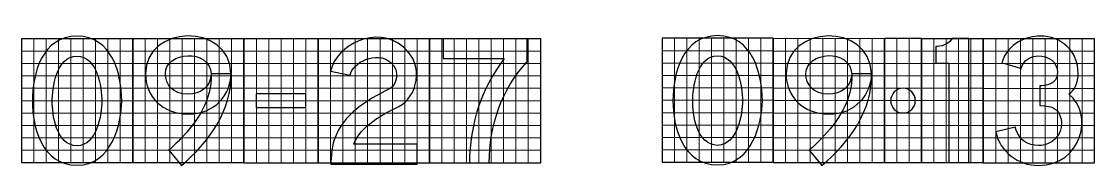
# Model space of a CAD drawing. Header units: millimetres. Extents: x -151 to 54, y -46 to 128.
# Drawn here: x -62.3 to 53.4, y -46.1 to -30.6 of the extents above; entities that cross this region are included whole.
import ezdxf

# ---------------------------------------------------------------- set-up
doc = ezdxf.new("R2010")
doc.units = ezdxf.units.MM
doc.header["$MEASUREMENT"] = 0
doc.layers.add('ESQUEMA', color=7, linetype='Continuous')

msp = doc.modelspace()

# ---------------------------------------------------------------- linework, layer by layer
at = {"layer": 'ESQUEMA', "color": 250}
for points, knots in [([(-46.4385, -44.4004), (-46.4385, -44.4004), (-45.8885, -43.9442), (-45.1731, -43.2091), (-45.1731, -43.2091), (-43.3644, -41.3496), (-41.7293, -38.956), (-41.8682, -36.2234), (-41.8682, -36.2234), (-42.0101, -33.4279), (-46.8022, -33.7881), (-46.8015, -36.175), (-46.8015, -36.175), (-46.8008, -37.384), (-46.0413, -38.3866), (-44.3493, -38.3951), (-44.3493, -38.3951), (-43.0455, -38.4014), (-41.8795, -37.5893), (-41.8679, -36.1976), (-41.8679, -36.1976), (-41.8679, -36.1976), (-39.7276, -36.2163), (-39.7276, -36.2163), (-39.7276, -36.2163), (-39.7463, -38.3901), (-41.435, -40.5498), (-44.3599, -40.5357), (-44.3599, -40.5357), (-47.1398, -40.522), (-48.9414, -38.6501), (-48.9421, -36.1757), (-48.9421, -36.1757), (-48.9436, -30.9934), (-39.9527, -30.5856), (-39.7283, -36.1637), (-39.7283, -36.1637), (-39.5703, -40.0722), (-42.1917, -43.6723), (-45.0736, -46.05), (-45.0736, -46.05), (-45.0736, -46.05), (-46.4385, -44.4004), (-46.4385, -44.4004)], [0, 0, 0, 0, 0.08333333, 0.08333333, 0.08333333, 0.08333333, 0.16666667, 0.16666667, 0.16666667, 0.16666667, 0.25, 0.25, 0.25, 0.25, 0.33333333, 0.33333333, 0.33333333, 0.33333333, 0.41666667, 0.41666667, 0.41666667, 0.41666667, 0.5, 0.5, 0.5, 0.5, 0.58333333, 0.58333333, 0.58333333, 0.58333333, 0.66666667, 0.66666667, 0.66666667, 0.66666667, 0.75, 0.75, 0.75, 0.75, 0.83333333, 0.83333333, 0.83333333, 0.83333333, 1, 1, 1, 1]), ([(-26.4976, -43.7754), (-26.4976, -43.7754), (-19.6664, -43.7754), (-19.6664, -43.7754), (-19.6664, -43.7754), (-19.6664, -43.7754), (-19.6664, -45.9157), (-19.6664, -45.9157), (-19.6664, -45.9157), (-19.6664, -45.9157), (-28.9734, -45.9157), (-28.9734, -45.9157), (-28.9734, -45.9157), (-28.9734, -45.9157), (-28.9056, -44.1353), (-28.6072, -43.2992), (-28.6072, -43.2992), (-27.5951, -40.4653), (-25.1387, -39.0708), (-22.5814, -37.7934), (-22.5814, -37.7934), (-21.9072, -37.4565), (-21.4162, -35.8916), (-22.5115, -34.9712), (-22.5115, -34.9712), (-24.068, -33.6641), (-26.5967, -34.9712), (-26.8945, -36.3657), (-26.8945, -36.3657), (-26.8945, -36.3657), (-28.9878, -35.9191), (-28.9878, -35.9191), (-28.9878, -35.9191), (-28.3853, -33.0972), (-24.0444, -30.8888), (-21.135, -33.3322), (-21.135, -33.3322), (-18.7689, -35.3201), (-19.6816, -38.7374), (-21.6247, -39.7083), (-21.6247, -39.7083), (-23.4926, -40.641), (-25.6555, -41.7325), (-26.4976, -43.7754)], [0, 0, 0, 0, 0.08333333, 0.08333333, 0.08333333, 0.08333333, 0.16666667, 0.16666667, 0.16666667, 0.16666667, 0.25, 0.25, 0.25, 0.25, 0.33333333, 0.33333333, 0.33333333, 0.33333333, 0.41666667, 0.41666667, 0.41666667, 0.41666667, 0.5, 0.5, 0.5, 0.5, 0.58333333, 0.58333333, 0.58333333, 0.58333333, 0.66666667, 0.66666667, 0.66666667, 0.66666667, 0.75, 0.75, 0.75, 0.75, 0.83333333, 0.83333333, 0.83333333, 0.83333333, 1, 1, 1, 1]), ([(22.6281, -44.3987), (22.6281, -44.3987), (23.1781, -43.9425), (23.8935, -43.2073), (23.8935, -43.2073), (25.7022, -41.3478), (27.3373, -38.9539), (27.1983, -36.2213), (27.1983, -36.2213), (27.0565, -33.4259), (22.2644, -33.786), (22.2651, -36.1733), (22.2651, -36.1733), (22.2658, -37.3823), (23.0253, -38.3849), (24.7172, -38.3933), (24.7172, -38.3933), (26.0211, -38.3993), (27.187, -37.5876), (27.1987, -36.1959), (27.1987, -36.1959), (27.1987, -36.1959), (29.339, -36.2146), (29.339, -36.2146), (29.339, -36.2146), (29.3203, -38.3884), (27.6315, -40.5477), (24.7067, -40.534), (24.7067, -40.534), (21.9268, -40.5202), (20.1251, -38.648), (20.1244, -36.174), (20.1244, -36.174), (20.123, -30.9917), (29.1139, -30.5839), (29.3383, -36.1617), (29.3383, -36.1617), (29.4963, -40.0701), (26.8748, -43.6702), (23.993, -46.0479), (23.993, -46.0479), (23.993, -46.0479), (22.6281, -44.3987), (22.6281, -44.3987)], [0, 0, 0, 0, 0.08333333, 0.08333333, 0.08333333, 0.08333333, 0.16666667, 0.16666667, 0.16666667, 0.16666667, 0.25, 0.25, 0.25, 0.25, 0.33333333, 0.33333333, 0.33333333, 0.33333333, 0.41666667, 0.41666667, 0.41666667, 0.41666667, 0.5, 0.5, 0.5, 0.5, 0.58333333, 0.58333333, 0.58333333, 0.58333333, 0.66666667, 0.66666667, 0.66666667, 0.66666667, 0.75, 0.75, 0.75, 0.75, 0.83333333, 0.83333333, 0.83333333, 0.83333333, 1, 1, 1, 1]), ([(-61.1431, -39.1446), (-61.1431, -36.2), (-60.0848, -32.142), (-56.3246, -32.142), (-56.3246, -32.142), (-52.5904, -32.142), (-51.5049, -36.2004), (-51.5049, -39.1446), (-51.5049, -39.1446), (-51.5049, -41.4716), (-52.5904, -46.0411), (-56.3246, -46.0411), (-56.3246, -46.0411), (-60.1141, -46.0411), (-61.1431, -41.9185), (-61.1431, -39.1446)], [0, 0, 0, 0, 0.2, 0.2, 0.2, 0.2, 0.4, 0.4, 0.4, 0.4, 0.6, 0.6, 0.6, 0.6, 1, 1, 1, 1]), ([(7.9234, -39.1057), (7.9234, -36.1611), (8.9818, -32.103), (12.742, -32.103), (12.742, -32.103), (16.4762, -32.103), (17.5617, -36.1614), (17.5617, -39.1057), (17.5617, -39.1057), (17.5617, -41.4326), (16.4762, -46.0021), (12.742, -46.0021), (12.742, -46.0021), (8.9525, -46.0021), (7.9234, -41.8796), (7.9234, -39.1057)], [0, 0, 0, 0, 0.2, 0.2, 0.2, 0.2, 0.4, 0.4, 0.4, 0.4, 0.6, 0.6, 0.6, 0.6, 1, 1, 1, 1]), ([(50.6057, -38.3928), (53.3295, -40.4407), (52.0514, -46.0576), (47.3238, -46.0576), (47.3238, -46.0576), (45.2019, -46.0576), (43.136, -44.5693), (42.749, -42.4491), (42.749, -42.4491), (42.749, -42.4491), (44.8378, -41.9358), (44.8378, -41.9358), (44.8378, -41.9358), (44.8378, -41.9358), (44.8713, -42.1295), (44.9267, -42.2727), (44.9267, -42.2727), (45.3257, -43.3084), (46.1791, -43.9166), (47.3238, -43.9166), (47.3238, -43.9166), (49.2694, -43.9166), (50.314, -42.055), (49.5717, -40.5031), (49.5717, -40.5031), (49.407, -40.1592), (49.0059, -39.6117), (47.4688, -39.6117), (47.4688, -39.6117), (47.4688, -39.6117), (47.4678, -37.4894), (47.4678, -37.4894), (47.4678, -37.4894), (47.9673, -37.4894), (49.3847, -37.4096), (49.3847, -36.0737), (49.3847, -36.0737), (49.3847, -34.9346), (48.4449, -34.2738), (47.2832, -34.2738), (47.2832, -34.2738), (46.6871, -34.2738), (45.6559, -34.6611), (45.4559, -35.6316), (45.4559, -35.6316), (45.4559, -35.6133), (43.3868, -35.0182), (43.3868, -35.0182), (43.3868, -35.0182), (43.958, -32.892), (46.2351, -32.1342), (47.4836, -32.1416), (47.4836, -32.1416), (49.8465, -32.1564), (51.6143, -33.7552), (51.6143, -36.1682), (51.6143, -36.1682), (51.6143, -37.107), (51.2524, -37.9533), (50.6057, -38.3928)], [0, 0, 0, 0, 0.0625, 0.0625, 0.0625, 0.0625, 0.125, 0.125, 0.125, 0.125, 0.1875, 0.1875, 0.1875, 0.1875, 0.25, 0.25, 0.25, 0.25, 0.3125, 0.3125, 0.3125, 0.3125, 0.375, 0.375, 0.375, 0.375, 0.4375, 0.4375, 0.4375, 0.4375, 0.5, 0.5, 0.5, 0.5, 0.5625, 0.5625, 0.5625, 0.5625, 0.625, 0.625, 0.625, 0.625, 0.6875, 0.6875, 0.6875, 0.6875, 0.75, 0.75, 0.75, 0.75, 0.8125, 0.8125, 0.8125, 0.8125, 0.875, 0.875, 0.875, 0.875, 1, 1, 1, 1]), ([(-7.7993, -34.9374), (-7.7993, -34.9374), (-7.8244, -34.9628), (-7.8244, -34.9628), (-7.8244, -34.9628), (-10.6071, -37.8983), (-11.8383, -41.7757), (-11.8968, -45.7592), (-11.8968, -45.7592), (-11.8968, -45.7592), (-14.0213, -45.7592), (-14.0213, -45.7592), (-14.0213, -45.7592), (-13.9613, -41.6515), (-12.794, -37.8066), (-10.2582, -34.5501), (-10.2582, -34.5501), (-10.2582, -34.5501), (-16.8682, -34.5536), (-16.8682, -34.5536), (-16.8682, -34.5536), (-16.8682, -34.5536), (-16.8693, -32.4341), (-16.8693, -32.4341), (-16.8693, -32.4341), (-16.8693, -32.4341), (-7.7993, -32.4341), (-7.7993, -32.4341), (-7.7993, -32.4341), (-7.7993, -32.4341), (-7.7993, -34.9374), (-7.7993, -34.9374)], [0, 0, 0, 0, 0.11111111, 0.11111111, 0.11111111, 0.11111111, 0.22222222, 0.22222222, 0.22222222, 0.22222222, 0.33333333, 0.33333333, 0.33333333, 0.33333333, 0.44444444, 0.44444444, 0.44444444, 0.44444444, 0.55555556, 0.55555556, 0.55555556, 0.55555556, 0.66666667, 0.66666667, 0.66666667, 0.66666667, 0.77777778, 0.77777778, 0.77777778, 0.77777778, 1, 1, 1, 1]), ([(39.8405, -45.7516), (39.8405, -45.7516), (37.6695, -45.7516), (37.6695, -45.7516), (37.6695, -45.7516), (37.6695, -45.7516), (37.6695, -35.0691), (37.6695, -35.0691), (37.6695, -35.0691), (37.6695, -35.0691), (36.2552, -35.0691), (36.2552, -35.0691), (36.2552, -35.0691), (36.2552, -35.0691), (36.2552, -33.2657), (36.2552, -33.2657), (36.2552, -33.2657), (36.2552, -33.2657), (37.443, -33.3684), (38.0173, -32.4261), (38.0173, -32.4261), (38.0173, -32.4261), (39.8405, -32.4261), (39.8405, -32.4261), (39.8405, -32.4261), (39.8405, -32.4261), (39.8405, -45.7516), (39.8405, -45.7516)], [0, 0, 0, 0, 0.125, 0.125, 0.125, 0.125, 0.25, 0.25, 0.25, 0.25, 0.375, 0.375, 0.375, 0.375, 0.5, 0.5, 0.5, 0.5, 0.625, 0.625, 0.625, 0.625, 0.75, 0.75, 0.75, 0.75, 1, 1, 1, 1]), ([(-56.3231, -43.9339), (-54.1772, -43.9339), (-53.6456, -40.4781), (-53.6456, -39.1602), (-53.6456, -39.1602), (-53.6456, -37.6012), (-54.1772, -34.3123), (-56.3231, -34.3123), (-56.3231, -34.3123), (-58.6151, -34.3123), (-59.0035, -37.7854), (-59.0035, -39.1602), (-59.0035, -39.1602), (-59.0035, -40.4785), (-58.6444, -43.9339), (-56.3231, -43.9339)], [0, 0, 0, 0, 0.2, 0.2, 0.2, 0.2, 0.4, 0.4, 0.4, 0.4, 0.6, 0.6, 0.6, 0.6, 1, 1, 1, 1]), ([(12.7434, -43.895), (14.8894, -43.895), (15.421, -40.4392), (15.421, -39.1212), (15.421, -39.1212), (15.421, -37.5623), (14.8894, -34.2733), (12.7434, -34.2733), (12.7434, -34.2733), (10.4514, -34.2733), (10.063, -37.7464), (10.063, -39.1212), (10.063, -39.1212), (10.063, -40.4395), (10.4222, -43.895), (12.7434, -43.895)], [0, 0, 0, 0, 0.2, 0.2, 0.2, 0.2, 0.4, 0.4, 0.4, 0.4, 0.6, 0.6, 0.6, 0.6, 1, 1, 1, 1]), ([(31.4034, -39.0888), (31.4034, -38.3557), (31.9982, -37.7616), (32.7309, -37.7616), (32.7309, -37.7616), (33.4637, -37.7616), (34.0581, -38.3557), (34.0581, -39.0888), (34.0581, -39.0888), (34.0581, -39.8218), (33.4637, -40.4159), (32.7309, -40.4159), (32.7309, -40.4159), (31.9982, -40.4159), (31.4034, -39.8218), (31.4034, -39.0888)], [0, 0, 0, 0, 0.2, 0.2, 0.2, 0.2, 0.4, 0.4, 0.4, 0.4, 0.6, 0.6, 0.6, 0.6, 1, 1, 1, 1]), ([(-37.0077, -38.365), (-37.0077, -38.365), (-31.6507, -38.365), (-31.6507, -38.365), (-31.6507, -38.365), (-31.6507, -38.365), (-31.6507, -39.8305), (-31.6507, -39.8305), (-31.6507, -39.8305), (-31.6507, -39.8305), (-37.0077, -39.8305), (-37.0077, -39.8305), (-37.0077, -39.8305), (-37.0077, -39.8305), (-37.0077, -38.365), (-37.0077, -38.365)], [0, 0, 0, 0, 0.2, 0.2, 0.2, 0.2, 0.4, 0.4, 0.4, 0.4, 0.6, 0.6, 0.6, 0.6, 1, 1, 1, 1])]:
    msp.add_open_spline(points, degree=3, knots=knots, dxfattribs=at)
at = {"layer": 'ESQUEMA', "color": 154, "lineweight": 30}
for points in [[(6.7462, -32.3898), (6.7462, -32.3898), (18.7385, -32.3905), (18.7385, -32.3905), (18.7385, -32.3905), (18.7385, -32.3905), (18.7385, -45.7149), (18.7385, -45.7149), (18.7385, -45.7149), (18.7385, -45.7149), (6.7462, -45.7152), (6.7462, -45.7152), (6.7462, -45.7152), (6.7462, -45.7152), (6.7462, -32.3898), (6.7462, -32.3898)], [(-62.3204, -32.4287), (-62.3204, -32.4287), (-50.328, -32.4294), (-50.328, -32.4294), (-50.328, -32.4294), (-50.328, -32.4294), (-50.328, -45.7538), (-50.328, -45.7538), (-50.328, -45.7538), (-50.328, -45.7538), (-62.3204, -45.7542), (-62.3204, -45.7542), (-62.3204, -45.7542), (-62.3204, -45.7542), (-62.3204, -32.4287), (-62.3204, -32.4287)], [(-50.328, -32.4283), (-50.328, -32.4283), (-38.335, -32.4294), (-38.335, -32.4294), (-38.335, -32.4294), (-38.335, -32.4294), (-38.335, -45.7535), (-38.335, -45.7535), (-38.335, -45.7535), (-38.335, -45.7535), (-50.328, -45.7542), (-50.328, -45.7542), (-50.328, -45.7542), (-50.328, -45.7542), (-50.328, -32.4283), (-50.328, -32.4283)], [(-38.3349, -32.4346), (-38.3349, -32.4346), (-30.3233, -32.436), (-30.3233, -32.436), (-30.3233, -32.436), (-30.3233, -32.436), (-30.3233, -45.76), (-30.3233, -45.76), (-30.3233, -45.76), (-30.3233, -45.76), (-38.3349, -45.7607), (-38.3349, -45.7607), (-38.3349, -45.7607), (-38.3349, -45.7607), (-38.3349, -32.4346), (-38.3349, -32.4346)], [(-30.3234, -32.4349), (-30.3234, -32.4349), (-18.3307, -32.4363), (-18.3307, -32.4363), (-18.3307, -32.4363), (-18.3307, -32.4363), (-18.3307, -45.7604), (-18.3307, -45.7604), (-18.3307, -45.7604), (-18.3307, -45.7604), (-30.3234, -45.7607), (-30.3234, -45.7607), (-30.3234, -45.7607), (-30.3234, -45.7607), (-30.3234, -32.4349), (-30.3234, -32.4349)], [(-18.3306, -32.4335), (-18.3306, -32.4335), (-6.338, -32.4349), (-6.338, -32.4349), (-6.338, -32.4349), (-6.338, -32.4349), (-6.338, -45.759), (-6.338, -45.759), (-6.338, -45.759), (-6.338, -45.759), (-18.3306, -45.7597), (-18.3306, -45.7597), (-18.3306, -45.7597), (-18.3306, -45.7597), (-18.3306, -32.4335), (-18.3306, -32.4335)], [(18.7386, -32.4263), (18.7386, -32.4263), (30.7316, -32.4277), (30.7316, -32.4277), (30.7316, -32.4277), (30.7316, -32.4277), (30.7316, -45.7517), (30.7316, -45.7517), (30.7316, -45.7517), (30.7316, -45.7517), (18.7386, -45.7524), (18.7386, -45.7524), (18.7386, -45.7524), (18.7386, -45.7524), (18.7386, -32.4263), (18.7386, -32.4263)], [(30.7317, -32.4256), (30.7317, -32.4256), (34.7297, -32.4263), (34.7297, -32.4263), (34.7297, -32.4263), (34.7297, -32.4263), (34.7297, -45.7514), (34.7297, -45.7514), (34.7297, -45.7514), (34.7297, -45.7514), (30.7317, -45.7514), (30.7317, -45.7514), (30.7317, -45.7514), (30.7317, -45.7514), (30.7317, -32.4256), (30.7317, -32.4256)], [(34.7087, -32.427), (34.7087, -32.427), (41.3874, -32.428), (41.3874, -32.428), (41.3874, -32.428), (41.3874, -32.428), (41.3874, -45.751), (41.3874, -45.751), (41.3874, -45.751), (41.3874, -45.751), (34.7087, -45.7517), (34.7087, -45.7517), (34.7087, -45.7517), (34.7087, -45.7517), (34.7087, -32.427), (34.7087, -32.427)], [(41.3873, -32.4363), (41.3873, -32.4363), (53.3804, -32.4377), (53.3804, -32.4377), (53.3804, -32.4377), (53.3804, -32.4377), (53.3804, -45.7618), (53.3804, -45.7618), (53.3804, -45.7618), (53.3804, -45.7618), (41.3873, -45.7625), (41.3873, -45.7625), (41.3873, -45.7625), (41.3873, -45.7625), (41.3873, -32.4363), (41.3873, -32.4363)]]:
    msp.add_open_spline(points, degree=3, knots=[0, 0, 0, 0, 0.2, 0.2, 0.2, 0.2, 0.4, 0.4, 0.4, 0.4, 0.6, 0.6, 0.6, 0.6, 1, 1, 1, 1], dxfattribs=at)
at = {"layer": 'ESQUEMA', "color": 154, "lineweight": 15}
for points in [[(8.0784, -32.3898), (8.0784, -32.3898), (8.0784, -45.7152), (8.0784, -45.7152)], [(9.411, -32.3898), (9.411, -32.3898), (9.411, -45.7152), (9.411, -45.7152)], [(10.7435, -32.3898), (10.7435, -32.3898), (10.7435, -45.7152), (10.7435, -45.7152)], [(12.0761, -32.3901), (12.0761, -32.3901), (12.0761, -45.7152), (12.0761, -45.7152)], [(13.4087, -32.3901), (13.4087, -32.3901), (13.4087, -45.7152), (13.4087, -45.7152)], [(14.7413, -32.3905), (14.7413, -32.3905), (14.7413, -45.7152), (14.7413, -45.7152)], [(16.0738, -32.3905), (16.0738, -32.3905), (16.0738, -45.7152), (16.0738, -45.7152)], [(17.406, -32.3905), (17.406, -32.3905), (17.406, -45.7152), (17.406, -45.7152)], [(-60.9882, -32.4287), (-60.9882, -32.4287), (-60.9882, -45.7542), (-60.9882, -45.7542)], [(-59.6556, -32.4287), (-59.6556, -32.4287), (-59.6556, -45.7542), (-59.6556, -45.7542)], [(-58.323, -32.4287), (-58.323, -32.4287), (-58.323, -45.7542), (-58.323, -45.7542)], [(-56.9905, -32.4291), (-56.9905, -32.4291), (-56.9905, -45.7542), (-56.9905, -45.7542)], [(-55.6579, -32.4291), (-55.6579, -32.4291), (-55.6579, -45.7542), (-55.6579, -45.7542)], [(-54.3253, -32.4294), (-54.3253, -32.4294), (-54.3253, -45.7541), (-54.3253, -45.7541)], [(-52.9928, -32.4294), (-52.9928, -32.4294), (-52.9928, -45.7541), (-52.9928, -45.7541)], [(-51.6606, -32.4294), (-51.6606, -32.4294), (-51.6606, -45.7541), (-51.6606, -45.7541)], [(-48.9951, -32.4287), (-48.9951, -32.4287), (-48.9951, -45.7542), (-48.9951, -45.7542)], [(-47.6629, -32.4287), (-47.6629, -32.4287), (-47.6629, -45.7542), (-47.6629, -45.7542)], [(-46.3303, -32.4287), (-46.3303, -32.4287), (-46.3303, -45.7542), (-46.3303, -45.7542)], [(-44.9974, -32.4287), (-44.9974, -32.4287), (-44.9974, -45.7542), (-44.9974, -45.7542)], [(-43.6655, -32.4291), (-43.6655, -32.4291), (-43.6655, -45.7542), (-43.6655, -45.7542)], [(-42.3326, -32.4291), (-42.3326, -32.4291), (-42.3326, -45.7538), (-42.3326, -45.7538)], [(-41.0001, -32.4294), (-41.0001, -32.4294), (-41.0001, -45.7541), (-41.0001, -45.7541)], [(-39.6678, -32.4294), (-39.6678, -32.4294), (-39.6678, -45.7538), (-39.6678, -45.7538)], [(-36.9858, -32.4349), (-36.9858, -32.4349), (-36.9858, -45.7607), (-36.9858, -45.7607)], [(-35.6533, -32.4349), (-35.6533, -32.4349), (-35.6533, -45.7604), (-35.6533, -45.7604)], [(-34.3211, -32.4349), (-34.3211, -32.4349), (-34.3211, -45.7604), (-34.3211, -45.7604)], [(-32.9878, -32.4352), (-32.9878, -32.4352), (-32.9878, -45.76), (-32.9878, -45.76)], [(-31.6559, -32.4352), (-31.6559, -32.4352), (-31.6559, -45.76), (-31.6559, -45.76)], [(-28.9908, -32.4349), (-28.9908, -32.4349), (-28.9908, -45.7604), (-28.9908, -45.7604)], [(-27.6582, -32.4349), (-27.6582, -32.4349), (-27.6582, -45.7604), (-27.6582, -45.7604)], [(-26.3257, -32.4352), (-26.3257, -32.4352), (-26.3257, -45.7603), (-26.3257, -45.7603)], [(-24.9931, -32.4356), (-24.9931, -32.4356), (-24.9931, -45.7603), (-24.9931, -45.7603)], [(-23.6605, -32.4356), (-23.6605, -32.4356), (-23.6605, -45.7603), (-23.6605, -45.7603)], [(-22.3283, -32.4356), (-22.3283, -32.4356), (-22.3283, -45.7603), (-22.3283, -45.7603)], [(-20.9954, -32.4356), (-20.9954, -32.4356), (-20.9954, -45.7603), (-20.9954, -45.7603)], [(-19.6632, -32.4359), (-19.6632, -32.4359), (-19.6632, -45.7607), (-19.6632, -45.7607)], [(-18.3306, -32.4359), (-18.3306, -32.4359), (-18.3306, -45.7607), (-18.3306, -45.7607)], [(-16.9977, -32.4338), (-16.9977, -32.4338), (-16.9977, -45.7593), (-16.9977, -45.7593)], [(-15.6655, -32.4338), (-15.6655, -32.4338), (-15.6655, -45.7593), (-15.6655, -45.7593)], [(-14.333, -32.4342), (-14.333, -32.4342), (-14.333, -45.7593), (-14.333, -45.7593)], [(-13.0001, -32.4342), (-13.0001, -32.4342), (-13.0001, -45.759), (-13.0001, -45.759)], [(-11.6682, -32.4342), (-11.6682, -32.4342), (-11.6682, -45.759), (-11.6682, -45.759)], [(-10.3353, -32.4342), (-10.3353, -32.4342), (-10.3353, -45.759), (-10.3353, -45.759)], [(-9.0031, -32.4346), (-9.0031, -32.4346), (-9.0031, -45.7593), (-9.0031, -45.7593)], [(-7.6701, -32.4346), (-7.6701, -32.4346), (-7.6701, -45.7593), (-7.6701, -45.7593)], [(20.0715, -32.4266), (20.0715, -32.4266), (20.0715, -45.7524), (20.0715, -45.7524)], [(21.4037, -32.427), (21.4037, -32.427), (21.4037, -45.7524), (21.4037, -45.7524)], [(22.7363, -32.427), (22.7363, -32.427), (22.7363, -45.7524), (22.7363, -45.7524)], [(24.0692, -32.427), (24.0692, -32.427), (24.0692, -45.7521), (24.0692, -45.7521)], [(25.401, -32.427), (25.401, -32.427), (25.401, -45.7521), (25.401, -45.7521)], [(26.734, -32.427), (26.734, -32.427), (26.734, -45.7517), (26.734, -45.7517)], [(28.0665, -32.4273), (28.0665, -32.4273), (28.0665, -45.7521), (28.0665, -45.7521)], [(29.3988, -32.4276), (29.3988, -32.4276), (29.3988, -45.7521), (29.3988, -45.7521)], [(32.0649, -32.4259), (32.0649, -32.4259), (32.0649, -45.7514), (32.0649, -45.7514)], [(33.3968, -32.4259), (33.3968, -32.4259), (33.3968, -45.7514), (33.3968, -45.7514)], [(34.7297, -32.4259), (34.7297, -32.4259), (34.7297, -45.7514), (34.7297, -45.7514)], [(36.0578, -32.427), (36.0578, -32.427), (36.0578, -45.7517), (36.0578, -45.7517)], [(37.3903, -32.4273), (37.3903, -32.4273), (37.3903, -45.7517), (37.3903, -45.7517)], [(38.7222, -32.4273), (38.7222, -32.4273), (38.7222, -45.7517), (38.7222, -45.7517)], [(40.0548, -32.4273), (40.0548, -32.4273), (40.0548, -45.7517), (40.0548, -45.7517)], [(42.7199, -32.4366), (42.7199, -32.4366), (42.7199, -45.7624), (42.7199, -45.7624)], [(44.0528, -32.437), (44.0528, -32.437), (44.0528, -45.7624), (44.0528, -45.7624)], [(45.385, -32.437), (45.385, -32.437), (45.385, -45.7624), (45.385, -45.7624)], [(46.7176, -32.437), (46.7176, -32.437), (46.7176, -45.7621), (46.7176, -45.7621)], [(48.0501, -32.437), (48.0501, -32.437), (48.0501, -45.7621), (48.0501, -45.7621)], [(49.3827, -32.437), (49.3827, -32.437), (49.3827, -45.7617), (49.3827, -45.7617)], [(50.7153, -32.4373), (50.7153, -32.4373), (50.7153, -45.7621), (50.7153, -45.7621)], [(52.0478, -32.4377), (52.0478, -32.4377), (52.0478, -45.7621), (52.0478, -45.7621)], [(-62.3204, -33.7613), (-62.3204, -33.7613), (-50.328, -33.7613), (-50.328, -33.7613)], [(-50.328, -33.7606), (-50.328, -33.7606), (-38.335, -33.7606), (-38.335, -33.7606)], [(-38.3191, -33.7671), (-38.3191, -33.7671), (-30.3234, -33.7671), (-30.3234, -33.7671)], [(-30.3234, -33.7675), (-30.3234, -33.7675), (-18.3307, -33.7675), (-18.3307, -33.7675)], [(-18.3306, -33.7661), (-18.3306, -33.7661), (-6.338, -33.7661), (-6.338, -33.7661)], [(6.7462, -33.7223), (6.7462, -33.7223), (18.7385, -33.7223), (18.7385, -33.7223)], [(18.7386, -33.7588), (18.7386, -33.7588), (30.7316, -33.7588), (30.7316, -33.7588)], [(30.7317, -33.7581), (30.7317, -33.7581), (34.7297, -33.7581), (34.7297, -33.7581)], [(34.7249, -33.7592), (34.7249, -33.7592), (41.3874, -33.7592), (41.3874, -33.7592)], [(41.3873, -33.7688), (41.3873, -33.7688), (53.3804, -33.7688), (53.3804, -33.7688)], [(-62.3204, -35.0938), (-62.3204, -35.0938), (-50.328, -35.0938), (-50.328, -35.0938)], [(-50.328, -35.0938), (-50.328, -35.0938), (-38.335, -35.0938), (-38.335, -35.0938)], [(-38.3191, -35.0997), (-38.3191, -35.0997), (-30.3234, -35.0997), (-30.3234, -35.0997)], [(-30.3234, -35.1), (-30.3234, -35.1), (-18.3307, -35.1), (-18.3307, -35.1)], [(-18.3306, -35.0986), (-18.3306, -35.0986), (-6.338, -35.0986), (-6.338, -35.0986)], [(6.7462, -35.0549), (6.7462, -35.0549), (18.7385, -35.0549), (18.7385, -35.0549)], [(18.7386, -35.0918), (18.7386, -35.0918), (30.7316, -35.0918), (30.7316, -35.0918)], [(30.7317, -35.0911), (30.7317, -35.0911), (34.7297, -35.0911), (34.7297, -35.0911)], [(34.7249, -35.0918), (34.7249, -35.0918), (41.3874, -35.0918), (41.3874, -35.0918)], [(41.3873, -35.1017), (41.3873, -35.1017), (53.3804, -35.1017), (53.3804, -35.1017)], [(-62.3204, -36.4264), (-62.3204, -36.4264), (-50.328, -36.4264), (-50.328, -36.4264)], [(-50.328, -36.4264), (-50.328, -36.4264), (-38.335, -36.4264), (-38.335, -36.4264)], [(-38.3191, -36.4326), (-38.3191, -36.4326), (-30.3234, -36.4326), (-30.3234, -36.4326)], [(-30.3234, -36.4326), (-30.3234, -36.4326), (-18.3307, -36.4326), (-18.3307, -36.4326)], [(-18.3306, -36.4316), (-18.3306, -36.4316), (-6.338, -36.4316), (-6.338, -36.4316)], [(6.7462, -36.3875), (6.7462, -36.3875), (18.7385, -36.3875), (18.7385, -36.3875)], [(18.7386, -36.4246), (18.7386, -36.4246), (30.7316, -36.4246), (30.7316, -36.4246)], [(30.7317, -36.4236), (30.7317, -36.4236), (34.7297, -36.4236), (34.7297, -36.4236)], [(34.7249, -36.4243), (34.7249, -36.4243), (41.3874, -36.4243), (41.3874, -36.4243)], [(41.3873, -36.4346), (41.3873, -36.4346), (53.3804, -36.4346), (53.3804, -36.4346)], [(-62.3204, -37.759), (-62.3204, -37.759), (-50.328, -37.759), (-50.328, -37.759)], [(-50.328, -37.759), (-50.328, -37.759), (-38.335, -37.759), (-38.335, -37.759)], [(-38.3191, -37.7651), (-38.3191, -37.7651), (-30.3234, -37.7651), (-30.3234, -37.7651)], [(-30.3234, -37.7651), (-30.3234, -37.7651), (-18.3307, -37.7651), (-18.3307, -37.7651)], [(-18.3306, -37.7641), (-18.3306, -37.7641), (-6.338, -37.7641), (-6.338, -37.7641)], [(6.7462, -37.72), (6.7462, -37.72), (18.7385, -37.72), (18.7385, -37.72)], [(18.7386, -37.7572), (18.7386, -37.7572), (30.7316, -37.7572), (30.7316, -37.7572)], [(30.7317, -37.7562), (30.7317, -37.7562), (34.7297, -37.7562), (34.7297, -37.7562)], [(34.7249, -37.7569), (34.7249, -37.7569), (41.3874, -37.7569), (41.3874, -37.7569)], [(41.3873, -37.7672), (41.3873, -37.7672), (53.3804, -37.7672), (53.3804, -37.7672)], [(-62.3204, -39.0915), (-62.3204, -39.0915), (-50.328, -39.0915), (-50.328, -39.0915)], [(-50.328, -39.0915), (-50.328, -39.0915), (-38.335, -39.0915), (-38.335, -39.0915)], [(-38.3191, -39.0974), (-38.3191, -39.0974), (-30.3234, -39.0974), (-30.3234, -39.0974)], [(-30.3234, -39.0977), (-30.3234, -39.0977), (-18.3307, -39.0977), (-18.3307, -39.0977)], [(-18.3306, -39.0963), (-18.3306, -39.0963), (-6.338, -39.0963), (-6.338, -39.0963)], [(6.7462, -39.0526), (6.7462, -39.0526), (18.7385, -39.0526), (18.7385, -39.0526)], [(18.7386, -39.0898), (18.7386, -39.0898), (30.7316, -39.0898), (30.7316, -39.0898)], [(30.7317, -39.0888), (30.7317, -39.0888), (34.7297, -39.0888), (34.7297, -39.0888)], [(34.7249, -39.0894), (34.7249, -39.0894), (41.3874, -39.0894), (41.3874, -39.0894)], [(41.3873, -39.0998), (41.3873, -39.0998), (53.3804, -39.0998), (53.3804, -39.0998)], [(-62.3204, -40.4244), (-62.3204, -40.4244), (-50.328, -40.4244), (-50.328, -40.4244)], [(-50.328, -40.4241), (-50.328, -40.4241), (-38.335, -40.4241), (-38.335, -40.4241)], [(-38.3191, -40.4306), (-38.3191, -40.4306), (-30.3234, -40.4306), (-30.3234, -40.4306)], [(-30.3234, -40.4306), (-30.3234, -40.4306), (-18.3307, -40.4306), (-18.3307, -40.4306)], [(-18.3306, -40.4296), (-18.3306, -40.4296), (-6.338, -40.4296), (-6.338, -40.4296)], [(6.7462, -40.3855), (6.7462, -40.3855), (18.7385, -40.3855), (18.7385, -40.3855)], [(18.7386, -40.4224), (18.7386, -40.4224), (30.7316, -40.4224), (30.7316, -40.4224)], [(30.7317, -40.4213), (30.7317, -40.4213), (34.7297, -40.4213), (34.7297, -40.4213)], [(34.7249, -40.422), (34.7249, -40.422), (41.3874, -40.422), (41.3874, -40.422)], [(41.3873, -40.4323), (41.3873, -40.4323), (53.3804, -40.4323), (53.3804, -40.4323)], [(-62.3204, -41.757), (-62.3204, -41.757), (-50.328, -41.757), (-50.328, -41.757)], [(-50.328, -41.7566), (-50.328, -41.7566), (-38.335, -41.7566), (-38.335, -41.7566)], [(-38.3191, -41.7632), (-38.3191, -41.7632), (-30.3234, -41.7632), (-30.3234, -41.7632)], [(-30.3234, -41.7632), (-30.3234, -41.7632), (-18.3307, -41.7632), (-18.3307, -41.7632)], [(-18.3306, -41.7621), (-18.3306, -41.7621), (-6.338, -41.7621), (-6.338, -41.7621)], [(6.7462, -41.718), (6.7462, -41.718), (18.7385, -41.718), (18.7385, -41.718)], [(18.7386, -41.7549), (18.7386, -41.7549), (30.7316, -41.7549), (30.7316, -41.7549)], [(30.7317, -41.7542), (30.7317, -41.7542), (34.7297, -41.7542), (34.7297, -41.7542)], [(34.7249, -41.7546), (34.7249, -41.7546), (41.3874, -41.7546), (41.3874, -41.7546)], [(41.3873, -41.7649), (41.3873, -41.7649), (53.3804, -41.7649), (53.3804, -41.7649)], [(-62.3204, -43.0895), (-62.3204, -43.0895), (-50.328, -43.0895), (-50.328, -43.0895)], [(-50.328, -43.0895), (-50.328, -43.0895), (-38.335, -43.0895), (-38.335, -43.0895)], [(-38.3191, -43.0957), (-38.3191, -43.0957), (-30.3234, -43.0957), (-30.3234, -43.0957)], [(-30.3234, -43.0961), (-30.3234, -43.0961), (-18.3307, -43.0961), (-18.3307, -43.0961)], [(-18.3306, -43.0947), (-18.3306, -43.0947), (-6.338, -43.0947), (-6.338, -43.0947)], [(6.7462, -43.0506), (6.7462, -43.0506), (18.7385, -43.0506), (18.7385, -43.0506)], [(18.7386, -43.0875), (18.7386, -43.0875), (30.7316, -43.0875), (30.7316, -43.0875)], [(30.7317, -43.0864), (30.7317, -43.0864), (34.7297, -43.0864), (34.7297, -43.0864)], [(34.7249, -43.0871), (34.7249, -43.0871), (41.3874, -43.0871), (41.3874, -43.0871)], [(41.3873, -43.0975), (41.3873, -43.0975), (53.3804, -43.0975), (53.3804, -43.0975)], [(-62.3204, -44.4221), (-62.3204, -44.4221), (-50.328, -44.4221), (-50.328, -44.4221)], [(-50.328, -44.4221), (-50.328, -44.4221), (-38.335, -44.4221), (-38.335, -44.4221)], [(-38.3191, -44.4283), (-38.3191, -44.4283), (-30.3234, -44.4283), (-30.3234, -44.4283)], [(-30.3234, -44.4286), (-30.3234, -44.4286), (-18.3307, -44.4286), (-18.3307, -44.4286)], [(-18.3306, -44.4273), (-18.3306, -44.4273), (-6.338, -44.4273), (-6.338, -44.4273)], [(6.7462, -44.3832), (6.7462, -44.3832), (18.7385, -44.3832), (18.7385, -44.3832)], [(18.7386, -44.42), (18.7386, -44.42), (30.7316, -44.42), (30.7316, -44.42)], [(30.7317, -44.419), (30.7317, -44.419), (34.7297, -44.419), (34.7297, -44.419)], [(34.7249, -44.4193), (34.7249, -44.4193), (41.3874, -44.4193), (41.3874, -44.4193)], [(41.3873, -44.43), (41.3873, -44.43), (53.3804, -44.43), (53.3804, -44.43)]]:
    msp.add_open_spline(points, degree=3, dxfattribs=at)

doc.saveas('drawing.dxf')
